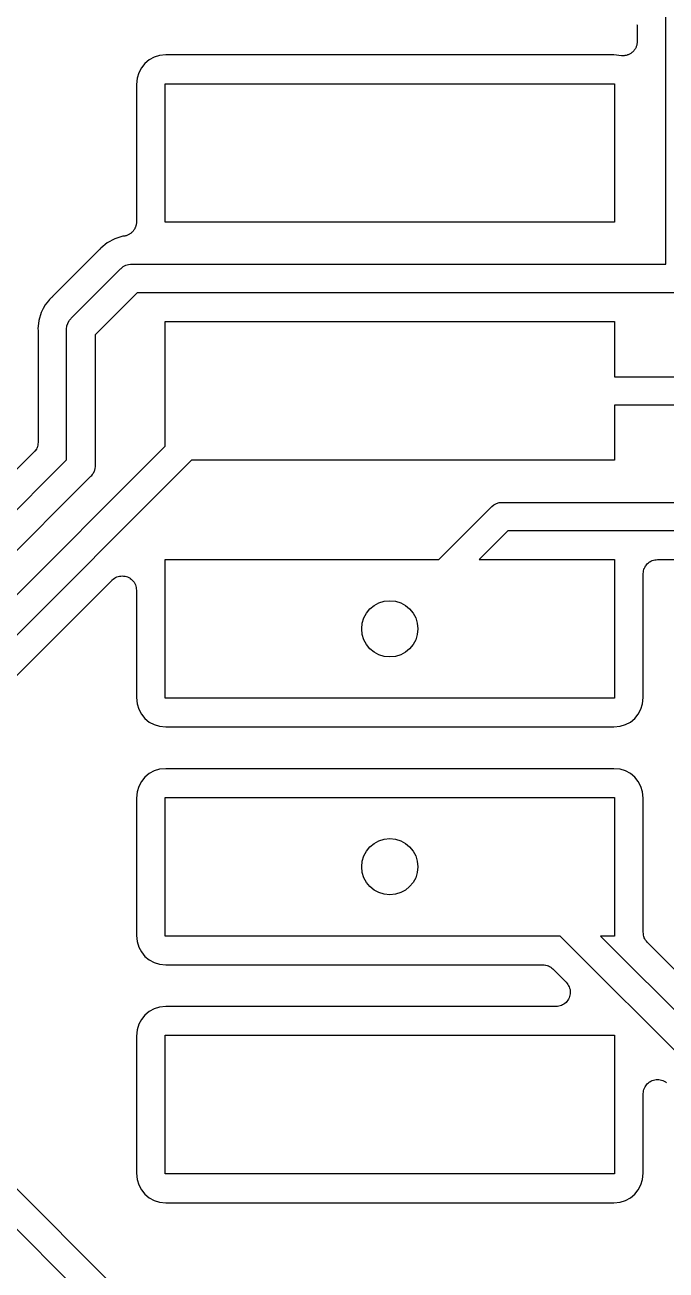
# Model space of a CAD drawing. Extents: x 0.48 to 2.43, y -7.79 to -4.85.
# Drawn here: x 1.815 to 1.9498, y -5.8344 to -5.5727 of the extents above; entities that cross this region are included whole.
import ezdxf

# ---------------------------------------------------------------- set-up
doc = ezdxf.new("R2010")
doc.units = 0
doc.header["$MEASUREMENT"] = 0
doc.layers.add('BLACK', color=7, linetype='CONTINUOUS')

msp = doc.modelspace()

# ---------------------------------------------------------------- linework, layer by layer
at = {"layer": 'BLACK', "linetype": 'CONTINUOUS'}
for p, q in [((1.94976, -5.62298), (1.94976, -5.56426)), ((1.94371, -5.57261), (1.94374, -5.57276)), ((1.94374, -5.57276), (1.94374, -5.5729)), ((1.94374, -5.5729), (1.94376, -5.57304)), ((1.94376, -5.57304), (1.94376, -5.57617)), ((1.94365, -5.57693), (1.94362, -5.57707)), ((1.94369, -5.5768), (1.94365, -5.57693)), ((1.94371, -5.57664), (1.94369, -5.5768)), ((1.94374, -5.57649), (1.94371, -5.57664)), ((1.94376, -5.57622), (1.94374, -5.57635)), ((1.94374, -5.57635), (1.94374, -5.57649)), ((1.94376, -5.57617), (1.94376, -5.57622)), ((1.84218, -5.57947), (1.84114, -5.58003)), ((1.84331, -5.57913), (1.84218, -5.57947)), ((1.84464, -5.579), (1.84331, -5.57913)), ((1.93883, -5.579), (1.84464, -5.579)), ((1.94043, -5.57915), (1.93883, -5.579)), ((1.94046, -5.57916), (1.94043, -5.57915)), ((1.9406, -5.57916), (1.94046, -5.57916)), ((1.94073, -5.57917), (1.9406, -5.57916)), ((1.94089, -5.57916), (1.94073, -5.57917)), ((1.94104, -5.57916), (1.94089, -5.57916)), ((1.94118, -5.57913), (1.94104, -5.57916)), ((1.94132, -5.57912), (1.94118, -5.57913)), ((1.94147, -5.57908), (1.94132, -5.57912)), ((1.94162, -5.57905), (1.94147, -5.57908)), ((1.94175, -5.579), (1.94162, -5.57905)), ((1.94188, -5.57896), (1.94175, -5.579)), ((1.94202, -5.57888), (1.94188, -5.57896)), ((1.94216, -5.57883), (1.94202, -5.57888)), ((1.94228, -5.57875), (1.94216, -5.57883)), ((1.9424, -5.57868), (1.94228, -5.57875)), ((1.94252, -5.57859), (1.9424, -5.57868)), ((1.94265, -5.5785), (1.94252, -5.57859)), ((1.94275, -5.5784), (1.94265, -5.5785)), ((1.94285, -5.57832), (1.94275, -5.5784)), ((1.94295, -5.5782), (1.94285, -5.57832)), ((1.94306, -5.57809), (1.94295, -5.5782)), ((1.94314, -5.57798), (1.94306, -5.57809)), ((1.94323, -5.57787), (1.94314, -5.57798)), ((1.94331, -5.57773), (1.94323, -5.57787)), ((1.94339, -5.57761), (1.94331, -5.57773)), ((1.94345, -5.57748), (1.94339, -5.57761)), ((1.94351, -5.57736), (1.94345, -5.57748)), ((1.94356, -5.57721), (1.94351, -5.57736)), ((1.94362, -5.57707), (1.94356, -5.57721)), ((1.83948, -5.58169), (1.83892, -5.58273)), ((1.84022, -5.58078), (1.83948, -5.58169)), ((1.84114, -5.58003), (1.84022, -5.58078)), ((1.83858, -5.58386), (1.83844, -5.58519)), ((1.83892, -5.58273), (1.83858, -5.58386)), ((1.83844, -5.58519), (1.83844, -5.61411)), ((1.84449, -5.61417), (1.84449, -5.58504)), ((1.84449, -5.58504), (1.93898, -5.58504)), ((1.93898, -5.58504), (1.93898, -5.61417)), ((1.83754, -5.61626), (1.83744, -5.61634)), ((1.83764, -5.61614), (1.83754, -5.61626)), ((1.83776, -5.61602), (1.83764, -5.61614)), ((1.83783, -5.61591), (1.83776, -5.61602)), ((1.83792, -5.61581), (1.83783, -5.61591)), ((1.838, -5.61567), (1.83792, -5.61581)), ((1.83808, -5.61554), (1.838, -5.61567)), ((1.83814, -5.61541), (1.83808, -5.61554)), ((1.8382, -5.6153), (1.83814, -5.61541)), ((1.83825, -5.61515), (1.8382, -5.6153)), ((1.83831, -5.615), (1.83825, -5.61515)), ((1.83834, -5.61487), (1.83831, -5.615)), ((1.83838, -5.61474), (1.83834, -5.61487)), ((1.8384, -5.61458), (1.83838, -5.61474)), ((1.83843, -5.61443), (1.8384, -5.61458)), ((1.83844, -5.61416), (1.83843, -5.61429)), ((1.83843, -5.61429), (1.83843, -5.61443)), ((1.83844, -5.61411), (1.83844, -5.61416)), ((1.93898, -5.61417), (1.84449, -5.61417)), ((1.83232, -5.61846), (1.83095, -5.61959)), ((1.83388, -5.61763), (1.83232, -5.61846)), ((1.83558, -5.61711), (1.83388, -5.61763)), ((1.83574, -5.6171), (1.83558, -5.61711)), ((1.83587, -5.61707), (1.83574, -5.6171)), ((1.83601, -5.61706), (1.83587, -5.61707)), ((1.83616, -5.61702), (1.83601, -5.61706)), ((1.83631, -5.61698), (1.83616, -5.61702)), ((1.83644, -5.61693), (1.83631, -5.61698)), ((1.83657, -5.61689), (1.83644, -5.61693)), ((1.83671, -5.61682), (1.83657, -5.61689)), ((1.83685, -5.61676), (1.83671, -5.61682)), ((1.83697, -5.61669), (1.83685, -5.61676)), ((1.83709, -5.61662), (1.83697, -5.61669)), ((1.83721, -5.61652), (1.83709, -5.61662)), ((1.83734, -5.61644), (1.83721, -5.61652)), ((1.83744, -5.61634), (1.83734, -5.61644)), ((1.83056, -5.62004), (1.82082, -5.62978)), ((1.83064, -5.61994), (1.83056, -5.62004)), ((1.83073, -5.61985), (1.83064, -5.61994)), ((1.83076, -5.61982), (1.83073, -5.61985)), ((1.83095, -5.61959), (1.83076, -5.61982)), ((1.82475, -5.63433), (1.83512, -5.62397)), ((1.83512, -5.62397), (1.83521, -5.62385)), ((1.83521, -5.62385), (1.83567, -5.62348)), ((1.83567, -5.62348), (1.83619, -5.6232)), ((1.83619, -5.6232), (1.83676, -5.62303)), ((1.83676, -5.62303), (1.8372, -5.62298)), ((1.8372, -5.62298), (1.83734, -5.62297)), ((1.83734, -5.62297), (1.83749, -5.62298)), ((1.83749, -5.62298), (1.94976, -5.62298)), ((1.83859, -5.62898), (1.82977, -5.6378)), ((1.95261, -5.62898), (1.83859, -5.62898)), ((1.81925, -5.63153), (1.81884, -5.6323)), ((1.81993, -5.6307), (1.81925, -5.63153)), ((1.81994, -5.6307), (1.81993, -5.6307)), ((1.82019, -5.63039), (1.81994, -5.6307)), ((1.82038, -5.63016), (1.82019, -5.63039)), ((1.82061, -5.62997), (1.82038, -5.63016)), ((1.8207, -5.62988), (1.82061, -5.62997)), ((1.82079, -5.6298), (1.8207, -5.62988)), ((1.82082, -5.62978), (1.82079, -5.6298)), ((1.81842, -5.63309), (1.8179, -5.63479)), ((1.81884, -5.6323), (1.81842, -5.63309)), ((1.81884, -5.6323), (1.81884, -5.6323)), ((1.8244, -5.63472), (1.82464, -5.63442)), ((1.82464, -5.63442), (1.82475, -5.63433)), ((1.8179, -5.63479), (1.81773, -5.63656)), ((1.81773, -5.63656), (1.81776, -5.63685)), ((1.81776, -5.63685), (1.81776, -5.63689)), ((1.81776, -5.63689), (1.81776, -5.63702)), ((1.81776, -5.63702), (1.81777, -5.63715)), ((1.81777, -5.63715), (1.81777, -5.66038)), ((1.82376, -5.63656), (1.82382, -5.63597)), ((1.82377, -5.6367), (1.82376, -5.63656)), ((1.82377, -5.66411), (1.82377, -5.6367)), ((1.82382, -5.63595), (1.82399, -5.6354)), ((1.82382, -5.63597), (1.82382, -5.63595)), ((1.82399, -5.6354), (1.82402, -5.63534)), ((1.82402, -5.63534), (1.82427, -5.63488)), ((1.82427, -5.63488), (1.8244, -5.63472)), ((1.84449, -5.66122), (1.84449, -5.63504)), ((1.84449, -5.63504), (1.93898, -5.63504)), ((1.93898, -5.63504), (1.93898, -5.64661)), ((1.82977, -5.6378), (1.82977, -5.66521)), ((1.93898, -5.64661), (1.96602, -5.64661)), ((1.96712, -5.65261), (1.93898, -5.65261)), ((1.93898, -5.65261), (1.93898, -5.66417)), ((1.81774, -5.6607), (1.81771, -5.66098)), ((1.81777, -5.66043), (1.81774, -5.6607)), ((1.81777, -5.66038), (1.81777, -5.66039)), ((1.81777, -5.66039), (1.81777, -5.66039)), ((1.81777, -5.66039), (1.81777, -5.66039)), ((1.81777, -5.66039), (1.81777, -5.66043)), ((1.79891, -5.7068), (1.84449, -5.66122)), ((1.81689, -5.66251), (1.79916, -5.68024)), ((1.81707, -5.66229), (1.81689, -5.66251)), ((1.81725, -5.66208), (1.81707, -5.66229)), ((1.81726, -5.66205), (1.81725, -5.66206)), ((1.81725, -5.66206), (1.81725, -5.66208)), ((1.8174, -5.66181), (1.81726, -5.66205)), ((1.81753, -5.66157), (1.8174, -5.66181)), ((1.81754, -5.66154), (1.81753, -5.66155)), ((1.81753, -5.66155), (1.81753, -5.66157)), ((1.81762, -5.66127), (1.81754, -5.66154)), ((1.81771, -5.66101), (1.81762, -5.66127)), ((1.81771, -5.66098), (1.81771, -5.66099)), ((1.81771, -5.66099), (1.81771, -5.66101)), ((1.80077, -5.68712), (1.82377, -5.66411)), ((1.85002, -5.66417), (1.80238, -5.71182)), ((1.82973, -5.66594), (1.82956, -5.66651)), ((1.82977, -5.6655), (1.82973, -5.66594)), ((1.82977, -5.66521), (1.82979, -5.66535)), ((1.82979, -5.66535), (1.82977, -5.6655)), ((1.82977, -5.6655), (1.82977, -5.6655)), ((1.93898, -5.66417), (1.85002, -5.66417)), ((1.82879, -5.66758), (1.80423, -5.69214)), ((1.8289, -5.66749), (1.82879, -5.66758)), ((1.82917, -5.66716), (1.8289, -5.66749)), ((1.82928, -5.66703), (1.82917, -5.66716)), ((1.82956, -5.66651), (1.82928, -5.66703)), ((1.82956, -5.66651), (1.82956, -5.66651)), ((1.91317, -5.67391), (1.91362, -5.67353)), ((1.91362, -5.67353), (1.91415, -5.67325)), ((1.91415, -5.67325), (1.91471, -5.67308)), ((1.91471, -5.67308), (1.91515, -5.67304)), ((1.91515, -5.67304), (1.9153, -5.67302)), ((1.9153, -5.67302), (1.91545, -5.67304)), ((1.91545, -5.67304), (2.15227, -5.67304)), ((1.90206, -5.68504), (1.91307, -5.67402)), ((1.91307, -5.67402), (1.91317, -5.67391)), ((1.91654, -5.67904), (1.91054, -5.68504)), ((2.15117, -5.67904), (1.91654, -5.67904)), ((1.84449, -5.71417), (1.84449, -5.68504)), ((1.84449, -5.68504), (1.90206, -5.68504)), ((1.91054, -5.68504), (1.93898, -5.68504)), ((1.93898, -5.68504), (1.93898, -5.71417)), ((1.94517, -5.68715), (1.94525, -5.68688)), ((1.94525, -5.68688), (1.94526, -5.68687)), ((1.94526, -5.68686), (1.9454, -5.68661)), ((1.94526, -5.68687), (1.94526, -5.68686)), ((1.9454, -5.68661), (1.94553, -5.68636)), ((1.94553, -5.68636), (1.94554, -5.68635)), ((1.94554, -5.68634), (1.94573, -5.68613)), ((1.94554, -5.68635), (1.94554, -5.68634)), ((1.94573, -5.68613), (1.94591, -5.68591)), ((1.94591, -5.68591), (1.94591, -5.6859)), ((1.94591, -5.6859), (1.94592, -5.6859)), ((1.94592, -5.6859), (1.94614, -5.68572)), ((1.94614, -5.68572), (1.94636, -5.68554)), ((1.94636, -5.68554), (1.94637, -5.68554)), ((1.94637, -5.68554), (1.94638, -5.68553)), ((1.94638, -5.68553), (1.94663, -5.6854)), ((1.94663, -5.6854), (1.94688, -5.68527)), ((1.94688, -5.68527), (1.94689, -5.68526)), ((1.94689, -5.68526), (1.9469, -5.68526)), ((1.9469, -5.68526), (1.94716, -5.68518)), ((1.94716, -5.68518), (1.94744, -5.6851)), ((1.94744, -5.6851), (1.94745, -5.6851)), ((1.94745, -5.6851), (1.94746, -5.68509)), ((1.94746, -5.68509), (1.94774, -5.68507)), ((1.94774, -5.68507), (1.94802, -5.68504)), ((1.94802, -5.68504), (2.14454, -5.68504)), ((1.80693, -5.71575), (1.83332, -5.68936)), ((1.83332, -5.68936), (1.83335, -5.68934)), ((1.83335, -5.68933), (1.83358, -5.68915)), ((1.83335, -5.68934), (1.83335, -5.68933)), ((1.83335, -5.68934), (1.83335, -5.68934)), ((1.83335, -5.68934), (1.83335, -5.68934)), ((1.83358, -5.68915), (1.8338, -5.68897)), ((1.8338, -5.68897), (1.83381, -5.68897)), ((1.83381, -5.68896), (1.83407, -5.68883)), ((1.83381, -5.68897), (1.83381, -5.68896)), ((1.83407, -5.68883), (1.83432, -5.6887)), ((1.83432, -5.6887), (1.83433, -5.6887)), ((1.83433, -5.68869), (1.83461, -5.68861)), ((1.83433, -5.6887), (1.83433, -5.68869)), ((1.83461, -5.68861), (1.83488, -5.68853)), ((1.83488, -5.68853), (1.83489, -5.68853)), ((1.83489, -5.68853), (1.83519, -5.68851)), ((1.83489, -5.68853), (1.83489, -5.68853)), ((1.83519, -5.68851), (1.83547, -5.68848)), ((1.83547, -5.68848), (1.83547, -5.68848)), ((1.83547, -5.68848), (1.83548, -5.68848)), ((1.83548, -5.68848), (1.83576, -5.68851)), ((1.83576, -5.68851), (1.83605, -5.68854)), ((1.83605, -5.68854), (1.83605, -5.68854)), ((1.83605, -5.68854), (1.83606, -5.68854)), ((1.83606, -5.68854), (1.83633, -5.68863)), ((1.83633, -5.68863), (1.83661, -5.68871)), ((1.83661, -5.68871), (1.83661, -5.68872)), ((1.83661, -5.68872), (1.83662, -5.68872)), ((1.83662, -5.68872), (1.83686, -5.68885)), ((1.83686, -5.68885), (1.83712, -5.68899)), ((1.83712, -5.68899), (1.83713, -5.689)), ((1.83713, -5.689), (1.83713, -5.689)), ((1.83713, -5.689), (1.83735, -5.68918)), ((1.83735, -5.68918), (1.83757, -5.68937)), ((1.83757, -5.68937), (1.83758, -5.68937)), ((1.83758, -5.68937), (1.83758, -5.68937)), ((1.83758, -5.68937), (1.83776, -5.6896)), ((1.94502, -5.688), (1.94505, -5.68772)), ((1.94502, -5.68802), (1.94502, -5.688)), ((1.94502, -5.68804), (1.94502, -5.68802)), ((1.94502, -5.68802), (1.94502, -5.68802)), ((1.94502, -5.68802), (1.94502, -5.68802)), ((1.94502, -5.71403), (1.94502, -5.68804)), ((1.94505, -5.68772), (1.94508, -5.68744)), ((1.94508, -5.68743), (1.94509, -5.68742)), ((1.94508, -5.68744), (1.94508, -5.68743)), ((1.94509, -5.68742), (1.94517, -5.68715)), ((1.83776, -5.6896), (1.83794, -5.68982)), ((1.83794, -5.68982), (1.83795, -5.68982)), ((1.83795, -5.68982), (1.83795, -5.68983)), ((1.83795, -5.68983), (1.83809, -5.69009)), ((1.83809, -5.69009), (1.83822, -5.69034)), ((1.83822, -5.69034), (1.83822, -5.69034)), ((1.83822, -5.69034), (1.83822, -5.69035)), ((1.83822, -5.69035), (1.8383, -5.69062)), ((1.8383, -5.69062), (1.83839, -5.6909)), ((1.83839, -5.6909), (1.83839, -5.6909)), ((1.83839, -5.6909), (1.83839, -5.69091)), ((1.83839, -5.69091), (1.83842, -5.69118)), ((1.83842, -5.69118), (1.83844, -5.69148)), ((1.83844, -5.69148), (1.83844, -5.71403)), ((1.83844, -5.71403), (1.83858, -5.71535)), ((1.83858, -5.71535), (1.83892, -5.71648)), ((1.93898, -5.71417), (1.84449, -5.71417)), ((1.94455, -5.71648), (1.94489, -5.71535)), ((1.94489, -5.71535), (1.94502, -5.71403)), ((1.83892, -5.71648), (1.83948, -5.71752)), ((1.83948, -5.71752), (1.84022, -5.71844)), ((1.94324, -5.71844), (1.94399, -5.71752)), ((1.94399, -5.71752), (1.94455, -5.71648)), ((1.84022, -5.71844), (1.84114, -5.71919)), ((1.84114, -5.71919), (1.84218, -5.71974)), ((1.84218, -5.71974), (1.84331, -5.72009)), ((1.84331, -5.72009), (1.84464, -5.72022)), ((1.84464, -5.72022), (1.93883, -5.72022)), ((1.93883, -5.72022), (1.94015, -5.72009)), ((1.94015, -5.72009), (1.94128, -5.71974)), ((1.94128, -5.71974), (1.94233, -5.71919)), ((1.94233, -5.71919), (1.94324, -5.71844)), ((1.84022, -5.73078), (1.83948, -5.73169)), ((1.84114, -5.73003), (1.84022, -5.73078)), ((1.84218, -5.72947), (1.84114, -5.73003)), ((1.84331, -5.72913), (1.84218, -5.72947)), ((1.84464, -5.729), (1.84331, -5.72913)), ((1.93883, -5.729), (1.84464, -5.729)), ((1.94015, -5.72913), (1.93883, -5.729)), ((1.94128, -5.72947), (1.94015, -5.72913)), ((1.94233, -5.73003), (1.94128, -5.72947)), ((1.94324, -5.73078), (1.94233, -5.73003)), ((1.94399, -5.73169), (1.94324, -5.73078)), ((1.83858, -5.73386), (1.83844, -5.73519)), ((1.83892, -5.73273), (1.83858, -5.73386)), ((1.83948, -5.73169), (1.83892, -5.73273)), ((1.94455, -5.73273), (1.94399, -5.73169)), ((1.94489, -5.73386), (1.94455, -5.73273)), ((1.94502, -5.73519), (1.94489, -5.73386)), ((1.83844, -5.73519), (1.83844, -5.76403)), ((1.84449, -5.76417), (1.84449, -5.73504)), ((1.84449, -5.73504), (1.93898, -5.73504)), ((1.93898, -5.73504), (1.93898, -5.76417)), ((1.94502, -5.76339), (1.94502, -5.73519)), ((1.83844, -5.76403), (1.83858, -5.76535)), ((1.83858, -5.76535), (1.83892, -5.76648)), ((1.92759, -5.76417), (1.84449, -5.76417)), ((2.05126, -5.88784), (1.92759, -5.76417)), ((1.93898, -5.76417), (1.93607, -5.76417)), ((1.93607, -5.76417), (2.05473, -5.88283)), ((1.94505, -5.76367), (1.94502, -5.76339)), ((1.94507, -5.76394), (1.94505, -5.76367)), ((1.94508, -5.76396), (1.94507, -5.76394)), ((1.94508, -5.76397), (1.94508, -5.76396)), ((1.94516, -5.76424), (1.94508, -5.76397)), ((1.94523, -5.76451), (1.94516, -5.76424)), ((1.94524, -5.76452), (1.94523, -5.76451)), ((1.94525, -5.76453), (1.94524, -5.76452)), ((1.94538, -5.76478), (1.94525, -5.76453)), ((1.9455, -5.76503), (1.94538, -5.76478)), ((1.94551, -5.76504), (1.9455, -5.76503)), ((1.94552, -5.76505), (1.94551, -5.76504)), ((1.94569, -5.76526), (1.94552, -5.76505)), ((1.94587, -5.76548), (1.94569, -5.76526)), ((1.83892, -5.76648), (1.83948, -5.76752)), ((1.83948, -5.76752), (1.84022, -5.76844)), ((1.94589, -5.7655), (1.94587, -5.76548)), ((1.94589, -5.76551), (1.94589, -5.7655)), ((1.9459, -5.76551), (1.94589, -5.76551)), ((1.94589, -5.76551), (1.94589, -5.76551)), ((1.98687, -5.80648), (1.9459, -5.76551)), ((1.84022, -5.76844), (1.84114, -5.76919)), ((1.84114, -5.76919), (1.84218, -5.76974)), ((1.84218, -5.76974), (1.84331, -5.77009)), ((1.84331, -5.77009), (1.84464, -5.77022)), ((1.84464, -5.77022), (1.9239, -5.77022)), ((1.9239, -5.77022), (1.92391, -5.77022)), ((1.92391, -5.77022), (1.92391, -5.77022)), ((1.92391, -5.77022), (1.92392, -5.77022)), ((1.92392, -5.77022), (1.92395, -5.77022)), ((1.92395, -5.77022), (1.92422, -5.77025)), ((1.92422, -5.77025), (1.9245, -5.77028)), ((1.9245, -5.77028), (1.92451, -5.77028)), ((1.92451, -5.77028), (1.92453, -5.77028)), ((1.92453, -5.77028), (1.92479, -5.77037)), ((1.92479, -5.77037), (1.92506, -5.77045)), ((1.92506, -5.77045), (1.92507, -5.77045)), ((1.92507, -5.77045), (1.92509, -5.77046)), ((1.92509, -5.77046), (1.92533, -5.77059)), ((1.92533, -5.77059), (1.92557, -5.77072)), ((1.92557, -5.77072), (1.92559, -5.77073)), ((1.92559, -5.77073), (1.9256, -5.77074)), ((1.9256, -5.77074), (1.92581, -5.77092)), ((1.92581, -5.77092), (1.92603, -5.7711)), ((1.92603, -5.7711), (1.9288, -5.77387)), ((1.9288, -5.77387), (1.92883, -5.7739)), ((1.92883, -5.7739), (1.92883, -5.7739)), ((1.92883, -5.7739), (1.92883, -5.7739)), ((1.92883, -5.7739), (1.92883, -5.7739)), ((1.92883, -5.7739), (1.92902, -5.77413)), ((1.92902, -5.77413), (1.92919, -5.77435)), ((1.92919, -5.77435), (1.9292, -5.77436)), ((1.9292, -5.77436), (1.9292, -5.77436)), ((1.9292, -5.77436), (1.92933, -5.77462)), ((1.92933, -5.77462), (1.92947, -5.77487)), ((1.92947, -5.77487), (1.92947, -5.77488)), ((1.92947, -5.77488), (1.92947, -5.77488)), ((1.92947, -5.77488), (1.92955, -5.77516)), ((1.92955, -5.77516), (1.92963, -5.77543)), ((1.92963, -5.77543), (1.92963, -5.77544)), ((1.92963, -5.77544), (1.92963, -5.77544)), ((1.92963, -5.77544), (1.92966, -5.77574)), ((1.92966, -5.77574), (1.92968, -5.77602)), ((1.92833, -5.7785), (1.92807, -5.77864)), ((1.92834, -5.7785), (1.92833, -5.7785)), ((1.92856, -5.77832), (1.92834, -5.77849)), ((1.92834, -5.77849), (1.92834, -5.7785)), ((1.92879, -5.77813), (1.92856, -5.77832)), ((1.9288, -5.77812), (1.92879, -5.77813)), ((1.92879, -5.77813), (1.92879, -5.77813)), ((1.92898, -5.7779), (1.9288, -5.77812)), ((1.92916, -5.77768), (1.92898, -5.7779)), ((1.92917, -5.77768), (1.92916, -5.77768)), ((1.92931, -5.77742), (1.92917, -5.77767)), ((1.92917, -5.77767), (1.92917, -5.77768)), ((1.92945, -5.77717), (1.92931, -5.77742)), ((1.92953, -5.77689), (1.92945, -5.77716)), ((1.92945, -5.77716), (1.92945, -5.77716)), ((1.92945, -5.77716), (1.92945, -5.77717)), ((1.92962, -5.77661), (1.92953, -5.77689)), ((1.92965, -5.77631), (1.92962, -5.7766)), ((1.92962, -5.7766), (1.92962, -5.7766)), ((1.92962, -5.7766), (1.92962, -5.77661)), ((1.92968, -5.77603), (1.92965, -5.77631)), ((1.92968, -5.77602), (1.92968, -5.77602)), ((1.92968, -5.77602), (1.92968, -5.77603)), ((1.84022, -5.78078), (1.83948, -5.78169)), ((1.84114, -5.78003), (1.84022, -5.78078)), ((1.84218, -5.77947), (1.84114, -5.78003)), ((1.84331, -5.77913), (1.84218, -5.77947)), ((1.84464, -5.779), (1.84331, -5.77913)), ((1.92668, -5.779), (1.84464, -5.779)), ((1.92697, -5.77897), (1.92668, -5.779)), ((1.92726, -5.77894), (1.92697, -5.77897)), ((1.92727, -5.77894), (1.92726, -5.77894)), ((1.92726, -5.77894), (1.92726, -5.77894)), ((1.92754, -5.77886), (1.92727, -5.77894)), ((1.92782, -5.77877), (1.92754, -5.77886)), ((1.92783, -5.77877), (1.92782, -5.77877)), ((1.92782, -5.77877), (1.92782, -5.77877)), ((1.92807, -5.77864), (1.92783, -5.77877)), ((1.83892, -5.78273), (1.83858, -5.78386)), ((1.83948, -5.78169), (1.83892, -5.78273)), ((1.83858, -5.78386), (1.83844, -5.78519)), ((1.83844, -5.78519), (1.83844, -5.81403)), ((1.84449, -5.81417), (1.84449, -5.78504)), ((1.84449, -5.78504), (1.93898, -5.78504)), ((1.93898, -5.78504), (1.93898, -5.81417)), ((1.94505, -5.79699), (1.94508, -5.79672)), ((1.94508, -5.79672), (1.94508, -5.79671)), ((1.94508, -5.79671), (1.94509, -5.79671)), ((1.94509, -5.79671), (1.94517, -5.79643)), ((1.94517, -5.79643), (1.94526, -5.79616)), ((1.94526, -5.79615), (1.94541, -5.79589)), ((1.94526, -5.79616), (1.94526, -5.79615)), ((1.94526, -5.79616), (1.94526, -5.79616)), ((1.94541, -5.79589), (1.94554, -5.79565)), ((1.94554, -5.79564), (1.94573, -5.79542)), ((1.94554, -5.79565), (1.94554, -5.79564)), ((1.94554, -5.79564), (1.94554, -5.79564)), ((1.94573, -5.79542), (1.94591, -5.7952)), ((1.94591, -5.7952), (1.94592, -5.79519)), ((1.94592, -5.79519), (1.94615, -5.79501)), ((1.94592, -5.79519), (1.94592, -5.79519)), ((1.94615, -5.79501), (1.94637, -5.79483)), ((1.94637, -5.79483), (1.94638, -5.79482)), ((1.94637, -5.79483), (1.94637, -5.79483)), ((1.94638, -5.79482), (1.94662, -5.79469)), ((1.94662, -5.79469), (1.94689, -5.79455)), ((1.94689, -5.79455), (1.94689, -5.79455)), ((1.94689, -5.79455), (1.9469, -5.79455)), ((1.9469, -5.79455), (1.94716, -5.79447)), ((1.94716, -5.79447), (1.94745, -5.79439)), ((1.94745, -5.79439), (1.94745, -5.79439)), ((1.94745, -5.79439), (1.94746, -5.79439)), ((1.94746, -5.79439), (1.94774, -5.79436)), ((1.94774, -5.79436), (1.94803, -5.79433)), ((1.94803, -5.79433), (1.94804, -5.79433)), ((1.94804, -5.79433), (1.94804, -5.79433)), ((1.94804, -5.79433), (1.94833, -5.79436)), ((1.94833, -5.79436), (1.94861, -5.79439)), ((1.94861, -5.79439), (1.94862, -5.79439)), ((1.94862, -5.79439), (1.94862, -5.79439)), ((1.94862, -5.79439), (1.9489, -5.79448)), ((1.9489, -5.79448), (1.94917, -5.79456)), ((1.94917, -5.79456), (1.94918, -5.79457)), ((1.94918, -5.79457), (1.94918, -5.79457)), ((1.94918, -5.79457), (1.94944, -5.7947)), ((1.94944, -5.7947), (1.94969, -5.79484)), ((1.94969, -5.79484), (1.94969, -5.79484)), ((1.94969, -5.79484), (1.9497, -5.79485)), ((1.9497, -5.79485), (1.94991, -5.79502)), ((1.94502, -5.79729), (1.94505, -5.79699)), ((1.94502, -5.7973), (1.94502, -5.79729)), ((1.94502, -5.79733), (1.94502, -5.7973)), ((1.94502, -5.7973), (1.94502, -5.7973)), ((1.94502, -5.7973), (1.94502, -5.7973)), ((1.94502, -5.81403), (1.94502, -5.79733)), ((1.79028, -5.80282), (1.85692, -5.86945)), ((1.86085, -5.8649), (1.79858, -5.80263)), ((1.83844, -5.81403), (1.83858, -5.81535)), ((1.93898, -5.81417), (1.84449, -5.81417)), ((1.94489, -5.81535), (1.94502, -5.81403)), ((1.83858, -5.81535), (1.83892, -5.81648)), ((1.83892, -5.81648), (1.83948, -5.81752)), ((1.83948, -5.81752), (1.84022, -5.81844)), ((1.94324, -5.81844), (1.94399, -5.81752)), ((1.94399, -5.81752), (1.94455, -5.81648)), ((1.94455, -5.81648), (1.94489, -5.81535)), ((1.84022, -5.81844), (1.84114, -5.81919)), ((1.84114, -5.81919), (1.84218, -5.81974)), ((1.84218, -5.81974), (1.84331, -5.82009)), ((1.84331, -5.82009), (1.84464, -5.82022)), ((1.84464, -5.82022), (1.93883, -5.82022)), ((1.93883, -5.82022), (1.94015, -5.82009)), ((1.94015, -5.82009), (1.94128, -5.81974)), ((1.94128, -5.81974), (1.94233, -5.81919)), ((1.94233, -5.81919), (1.94324, -5.81844))]:
    msp.add_line(p, q, dxfattribs=at)
at = {"layer": 'BLACK'}
for centre in [(1.89173, -5.69961), (1.89173, -5.74961)]:
    msp.add_circle(centre, 0.005906, dxfattribs=at)

doc.saveas('drawing.dxf')
